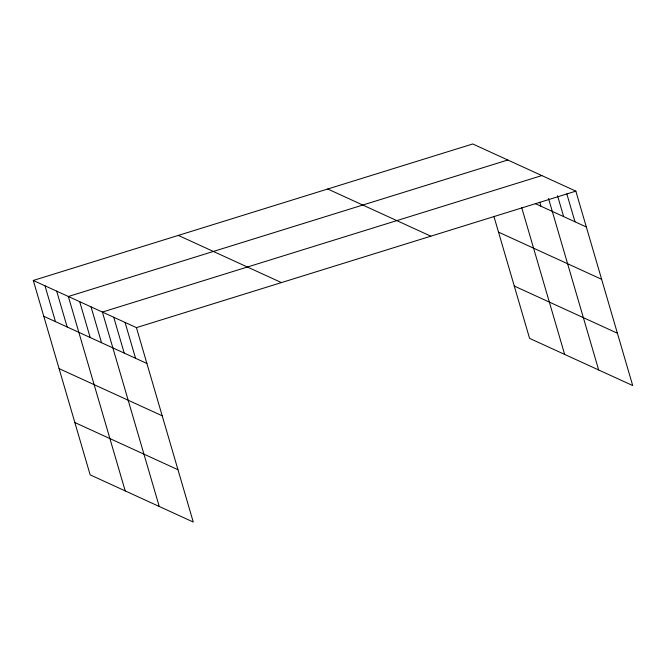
<?xml version="1.0" encoding="UTF-8"?>
<svg xmlns="http://www.w3.org/2000/svg" width="666" height="666" viewBox="0 0 666 666"><rect width="100%" height="100%" fill="white"/><g stroke="black" fill="none" stroke-linecap="round" stroke-linejoin="round"><path stroke-width="1" d="M33.3 280.453L136.422 327.63L193.265 522.036L90.151 474.858L33.3 280.453L472.735 143.964L575.849 191.142L632.7 385.547L529.578 338.37L493.897 216.333M507.792 159.998L68.357 296.495L125.208 490.9M541.824 175.574L102.389 312.063L159.241 506.468M136.422 327.63L575.849 191.142M535.289 203.63L586.33 226.981M498.518 232.134L601.631 279.312M327.722 189.002L430.835 236.18M514.277 286.047L617.399 333.225M178.313 235.406L281.435 282.592M43.781 316.292L146.903 363.47M59.083 368.623L162.204 415.8M74.85 422.535L177.964 469.713M566.841 193.914L574.991 221.795M557.534 195.696L563.644 216.6M548.518 198.468L598.667 369.98M539.793 202.239L540.958 206.227M521.736 207.692L564.643 354.412M125.075 322.444L135.556 358.283M113.736 317.249L124.217 353.097M91.051 306.868L101.532 342.715M79.704 301.681L90.185 337.52M56.677 291.142L67.158 326.989M44.988 285.797L55.469 321.636"/></g></svg>
